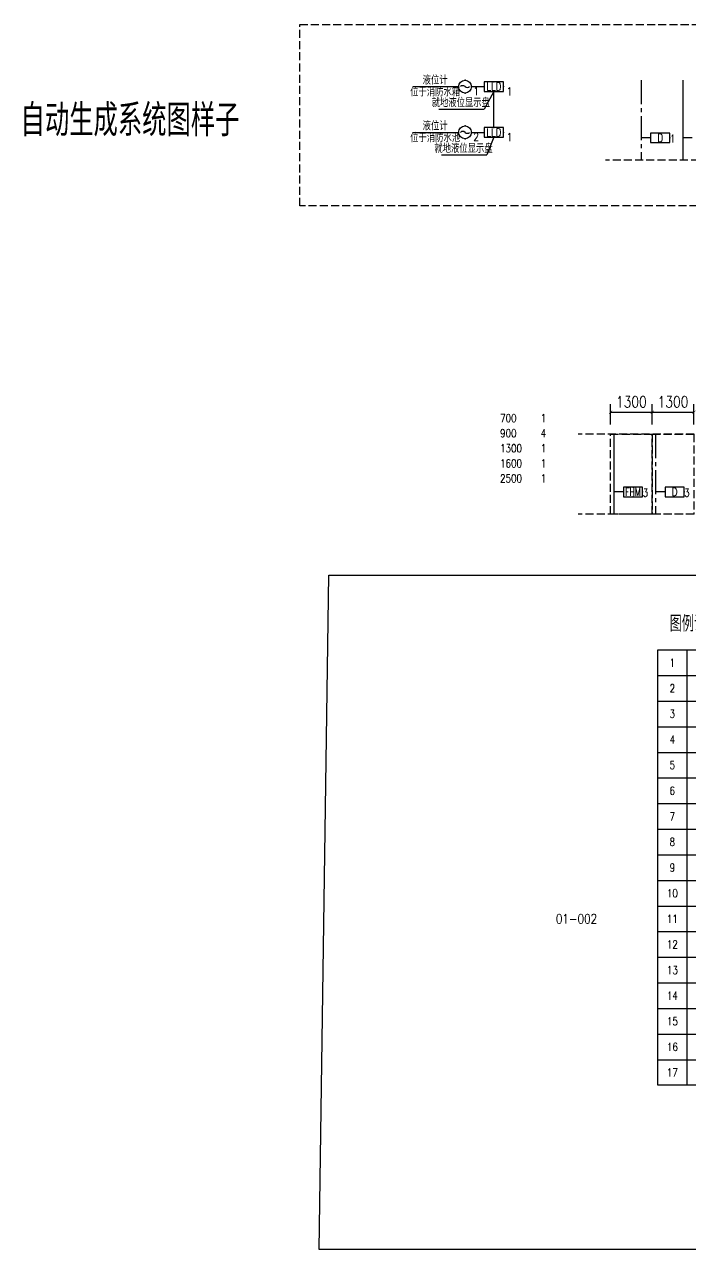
# Model space of a CAD drawing. Header units: millimetres. Extents: x -2644 to 57697, y 5022 to 43285.
# Drawn here: x -2644 to 18160, y 5022 to 43285 of the extents above; entities that cross this region are included whole.
import ezdxf
from ezdxf.enums import TextEntityAlignment as Align
from ezdxf.lldxf.tags import DXFTag

# ---------------------------------------------------------------- set-up
doc = ezdxf.new("R2010")
doc.units = ezdxf.units.MM
doc.header["$LTSCALE"] = 1000
doc.linetypes.add('CENTER2', pattern=[1.125, 0.75, -0.125, 0.125, -0.125])
doc.linetypes.add('DASH', pattern=[0.35, 0.25, -0.1])
for name, color, linetype in [('E-EQUIP', 4, 'Continuous'), ('E-SYST', 7, 'Continuous'), ('FA-防火分区', 3, 'Continuous')]:
    doc.layers.add(name, color=color, linetype=linetype)
doc.styles.get("Standard").update_dxf_attribs({"font": 'tjromans.shx', "width": 0.8, "bigfont": 'tj-hztxt.shx'})
tags = doc.linetypes.add('TJAD_FA_L', pattern='A,0.75,-0.05,["L",Standard,S=0.2,R=0,X=0,Y=-0.1],-0.175', length=0.975).pattern_tags.tags
tags[6] = DXFTag(74, 10)
doc.dimstyles.get("Standard").update_dxf_attribs({"dimscale": 100, "dimtxt": 3.5, "dimasz": 1, "dimexe": 2.5, "dimexo": 3, "dimgap": 1.5, "dimtad": 1, "dimdec": 0, "dimzin": 0, "dimdsep": 46, "dimtxsty": 'Standard', "dimblk": 'ARCHTICK', "dimcen": 0.09, "dimadec": 0, "dimazin": 0, "dimtfac": 1, "dimtdec": 0, "dimtix": 1, "dimtmove": 2, "dimatfit": 3, "dimfxl": 0, "dimtolj": 1, "dimtzin": 0, "dimarcsym": 0})

# ---------------------------------------------------------------- blocks, each defined once
blk = doc.blocks.new('FA-37-区域显示器')
blk.add_lwpolyline([(-3, 0), (3, 0), (3, 3), (-3, 3)], close=True)
for p in [(-3, 1.5), (0, 3), (0, 0), (3, 1.5)]:
    blk.add_point(p)
at = {"color": 6, "insert": (0, 1.5), "char_height": 2.5, "width": 6, "attachment_point": 5, "line_spacing_factor": 0.6}
blk.add_mtext('D', dxfattribs=at)
blk = doc.blocks.new('FA-38-防火门控制箱')
blk.add_lwpolyline([(-3, 0), (3, 0), (3, 3), (-3, 3)], close=True)
for p in [(-3, 1.5), (0, 3), (0, 0), (3, 1.5)]:
    blk.add_point(p)
at = {"color": 6, "insert": (0, 1.5), "char_height": 2.5, "width": 6, "attachment_point": 5, "line_spacing_factor": 0.6}
blk.add_mtext('{\\W0.7;FHM}', dxfattribs=at)
blk = doc.blocks.new('_ArchTick')
at = {"color": 0, "linetype": 'ByBlock', "const_width": 0.15}
blk.add_lwpolyline([(-0.5, -0.5), (0.5, 0.5)], dxfattribs=at)
blk = doc.blocks.new('*D68')
at = {"layer": 'Defpoints', "color": 0, "transparency": 16777216}
for p in [(-114710, 123118), (-116010, 122434), (-114710, 122434)]:
    blk.add_point(p, dxfattribs=at)
at = {"layer": 'E-EQUIP', "color": 0, "linetype": 'Continuous', "lineweight": -2, "transparency": 16777216}
for p, q in [((-116010, 122734), (-116010, 123368)), ((-114710, 122734), (-114710, 123368)), ((-116010, 123118), (-114710, 123118))]:
    blk.add_line(p, q, dxfattribs=at)
at = {"layer": 'E-EQUIP', "color": 0, "lineweight": -2, "transparency": 16777216, "xscale": 100, "yscale": 100, "zscale": 100, "rotation": 180}
blk.add_blockref('_ArchTick', (-116010, 123118), dxfattribs=at)
at = {"layer": 'E-EQUIP', "color": 0, "lineweight": -2, "transparency": 16777216, "xscale": 100, "yscale": 100, "zscale": 100}
blk.add_blockref('_ArchTick', (-114710, 123118), dxfattribs=at)
at = {"layer": 'E-EQUIP', "transparency": 16777216, "insert": (-115360, 123443), "char_height": 350, "attachment_point": 5}
blk.add_mtext('\\A1;1300', dxfattribs=at)
blk = doc.blocks.new('*D105')
at = {"layer": 'Defpoints', "color": 0, "transparency": 16777216}
for p in [(-3945, -5077), (-5245, -5761), (-3945, -5761)]:
    blk.add_point(p, dxfattribs=at)
at = {"layer": 'E-EQUIP', "color": 0, "linetype": 'Continuous', "lineweight": -2, "transparency": 16777216}
for p, q in [((-5245, -5461), (-5245, -4827)), ((-3945, -5461), (-3945, -4827)), ((-5245, -5077), (-3945, -5077))]:
    blk.add_line(p, q, dxfattribs=at)
at = {"layer": 'E-EQUIP', "color": 0, "lineweight": -2, "transparency": 16777216, "xscale": 100, "yscale": 100, "zscale": 100, "rotation": 180}
blk.add_blockref('_ArchTick', (-5245, -5077), dxfattribs=at)
at = {"layer": 'E-EQUIP', "color": 0, "lineweight": -2, "transparency": 16777216, "xscale": 100, "yscale": 100, "zscale": 100}
blk.add_blockref('_ArchTick', (-3945, -5077), dxfattribs=at)
at = {"layer": 'E-EQUIP', "transparency": 16777216, "insert": (-4595, -4752), "char_height": 350, "attachment_point": 5}
blk.add_mtext('\\A1;1300', dxfattribs=at)
blk = doc.blocks.new('FA-35-就地液位显示盘')
blk.add_lwpolyline([(-3, 0), (3, 0), (3, 3), (-3, 3)], close=True)
for p in [(-3, 1.5), (0, 3), (3, 1.5), (0, 0)]:
    blk.add_point(p)
at = {"color": 6, "insert": (0, 1.5), "char_height": 2.5, "width": 6, "attachment_point": 5, "line_spacing_factor": 0.6}
blk.add_mtext('LLD', dxfattribs=at)
blk = doc.blocks.new('FA-36-液位计')
blk.add_circle((0, 0), 2)
at = {"color": 6}
for centre, start, end in [((-0.71, -0.71), 45, 135), ((0.71, 0.71), 225, 315)]:
    blk.add_arc(centre, 1, start, end, dxfattribs=at)
for p in [(0, 2), (-2, 0), (0, -2), (2, 0)]:
    blk.add_point(p)

msp = doc.modelspace()

# ---------------------------------------------------------------- linework, layer by layer
at = {"layer": 'Defpoints', "color": 8, "linetype": 'DASH'}
for points in [[(15665, 30489.9), (16965, 30489.9), (16965, 27989.9), (15665, 27989.9)], [(16965, 30489.9), (18265, 30489.9), (18265, 27989.9), (16965, 27989.9)]]:
    msp.add_lwpolyline(points, close=True, dxfattribs=at)
at = {"layer": 'E-SYST', "color": 6}
for p, q in [((9499.5, 41345), (10917.2, 41345)), ((12017.2, 41195), (11717.2, 40640.7)), ((10299.5, 40640.7), (11717.2, 40640.7)), ((9499.5, 39916.2), (10917.2, 39916.2)), ((12017.2, 39766.2), (11802.3, 39211.9)), ((10384.5, 39211.9), (11802.3, 39211.9))]:
    msp.add_line(p, q, dxfattribs=at)
at = {"layer": 'E-SYST', "color": 11}
for p, q in [((11317.2, 41345), (11717.2, 41345)), ((11317.2, 39916.2), (11717.2, 39916.2))]:
    msp.add_line(p, q, dxfattribs=at)
at = {"layer": 'E-SYST', "color": 161, "linetype": 'CENTER2'}
for p, q in [((16615.7, 41549.4), (16615.7, 39049.4)), ((16915.7, 39745.1), (16615.7, 39745.1)), ((17065, 30489.9), (17065, 27989.9)), ((17365, 28685.6), (17065, 28685.6))]:
    msp.add_line(p, q, dxfattribs=at)
at = {"layer": 'E-SYST', "color": 1}
for p, q in [((17915.7, 41549.4), (17915.7, 39049.4)), ((18215.7, 39745.1), (17915.7, 39745.1)), ((15765, 30489.9), (15765, 27989.9)), ((16065, 28685.6), (15765, 28685.6))]:
    msp.add_line(p, q, dxfattribs=at)
at = {"layer": 'E-SYST', "color": 1, "linetype": 'TJAD_FA_L'}
msp.add_line((12017.2, 40066.2), (12017.2, 41195), dxfattribs=at)
at = {"layer": 'E-SYST', "color": 8, "linetype": 'DASH'}
for p, q in [((52380.2, 39049.4), (15506.8, 39049.4)), ((51529.6, 30489.9), (14656.2, 30489.9)), ((51529.6, 27989.9), (14656.2, 27989.9))]:
    msp.add_line(p, q, dxfattribs=at)
at = {"layer": 'E-SYST'}
for p, q in [((17142.9, 10150.6), (17142.9, 23750.6)), ((17142.9, 23750.6), (25114.5, 23750.6)), ((18050.4, 23750.6), (18050.4, 10150.6)), ((17142.9, 22950.6), (25114.5, 22950.6)), ((17142.9, 22150.6), (25114.5, 22150.6)), ((17142.9, 21350.6), (25114.5, 21350.6)), ((17142.9, 20550.6), (25114.5, 20550.6)), ((17142.9, 19750.6), (25114.5, 19750.6)), ((17142.9, 18950.6), (25114.5, 18950.6)), ((17142.9, 18150.6), (25114.5, 18150.6)), ((17142.9, 17350.6), (25114.5, 17350.6)), ((17142.9, 16550.6), (25114.5, 16550.6)), ((17142.9, 15750.6), (25114.5, 15750.6)), ((17142.9, 14950.6), (25114.5, 14950.6)), ((17142.9, 14150.6), (25114.5, 14150.6)), ((17142.9, 13350.6), (25114.5, 13350.6)), ((17142.9, 12550.6), (25114.5, 12550.6)), ((17142.9, 11750.6), (25114.5, 11750.6)), ((17142.9, 10950.6), (25114.5, 10950.6)), ((25114.5, 10150.6), (17142.9, 10150.6))]:
    msp.add_line(p, q, dxfattribs=at)
at = {"layer": 'E-SYST', "color": 8, "linetype": 'DASH'}
msp.add_lwpolyline([(5953, 43284.7), (54782.5, 43284.7), (54782.5, 37616.7), (5953, 37616.7)], close=True, dxfattribs=at)
at = {"layer": 'FA-防火分区'}
msp.add_lwpolyline([(6863.2, 26079.6), (57697, 26079.6), (57697, 5022.1), (6556.3, 5022.1)], close=True, dxfattribs=at)

# ---------------------------------------------------------------- block references
at = {"layer": 'E-EQUIP', "xscale": 100, "yscale": 100, "zscale": 100}
for name, p in [('FA-36-液位计', (11117.2, 41345)), ('FA-35-就地液位显示盘', (12017.2, 41195)), ('FA-36-液位计', (11117.2, 39916.2)), ('FA-35-就地液位显示盘', (12017.2, 39766.2)), ('FA-37-区域显示器', (17215.7, 39595.1)), ('FA-38-防火门控制箱', (16365, 28535.6)), ('FA-37-区域显示器', (17665, 28535.6))]:
    msp.add_blockref(name, p, dxfattribs=at)

# ---------------------------------------------------------------- texts
at = {"layer": 'E-EQUIP', "width": 0.8}
for s, p in [('700', (12212.2, 30863.6)), ('1', (13480.5, 30863.6)), ('900', (12212.2, 30392.7)), ('4', (13480.5, 30392.7)), ('1300', (12212.2, 29921.8)), ('1', (13480.5, 29921.8)), ('1600', (12212.2, 29450.9)), ('1', (13480.5, 29450.9)), ('2500', (12212.2, 28980)), ('1', (13480.5, 28980))]:
    msp.add_text(s, height=250, dxfattribs=at).set_placement(p)
at = {"layer": 'E-SYST', "color": 6, "width": 0.8}
for s, height, p in [('液位计', 250, (10183.7, 41411.1)), ('位于消防水箱', 250, (10183.7, 41040.9)), ('就地液位显示盘', 250, (10983.7, 40706.8)), ('自动生成系统图样子', 1000, (652.2, 39793.6)), ('液位计', 250, (10183.7, 39982.3)), ('位于消防水池', 250, (10183.7, 39612.1)), ('就地液位显示盘', 250, (11068.8, 39278))]:
    msp.add_text(s, height=height, dxfattribs=at).set_placement(p, align=Align.CENTER)
for s, p in [('1', (11379.7, 41082.5)), ('1', (12417.2, 41070.6)), ('2', (11379.7, 39653.7)), ('1', (12417.2, 39641.8))]:
    msp.add_text(s, height=250, dxfattribs=at).set_placement(p)
for s, p in [('1', (17515.7, 39595.1)), ('3', (16665, 28535.6)), ('3', (17965, 28535.6))]:
    msp.add_text(s, height=250, rotation=0, dxfattribs=at).set_placement(p)
at = {"layer": 'E-SYST', "width": 0.8}
msp.add_text('图例说明:', height=500, rotation=0, dxfattribs=at).set_placement((17509.2, 24321.7))
for s, p in [('1', (17592.9, 23350.6)), ('2', (17592.9, 22550.6)), ('3', (17592.9, 21750.6)), ('4', (17592.9, 20950.6)), ('5', (17592.9, 20150.6)), ('6', (17592.9, 19350.6)), ('7', (17592.9, 18550.6)), ('8', (17592.9, 17750.6)), ('9', (17592.9, 16950.6)), ('10', (17592.9, 16150.6)), ('11', (17592.9, 15350.6)), ('12', (17592.9, 14550.6)), ('13', (17592.9, 13750.6)), ('14', (17592.9, 12950.6)), ('15', (17592.9, 12150.6)), ('16', (17592.9, 11350.6)), ('17', (17592.9, 10550.6))]:
    msp.add_text(s, height=250, rotation=0, dxfattribs=at).set_placement(p, align=Align.MIDDLE)
at = {"layer": 'FA-防火分区', "width": 0.8}
msp.add_text('01-002', height=300, dxfattribs=at).set_placement((13950.7, 15201.1))

# ---------------------------------------------------------------- dimensions: what is measured, and where the dimension line sits
at = {"layer": 'E-EQUIP'}
for base, p1, p2, override, picture, middle, set_off in [((16965, 31173.9), (15665, 30489.9), (16965, 30489.9), {"dimclrt": 256, "dimfxl": 250, "dimtfill": 0, "dimtfillclr": 256}, '*D68', (16315, 31498.9), (131675, -91944.2)), ((18265, 31173.9), (16965, 30489.9), (18265, 30489.9), {"dimclrt": 256, "dimfxl": 250, "dimtfillclr": 256}, '*D105', (17615, 31498.9), (22209.9, 36251.4))]:
    dim = msp.add_linear_dim(base=base, p1=p1, p2=p2, dimstyle='Standard', override=override, dxfattribs=at)
    dim.commit()
    dim.dimension.update_dxf_attribs({"geometry": picture, "text_midpoint": middle, "insert": set_off})

doc.saveas('drawing.dxf')
